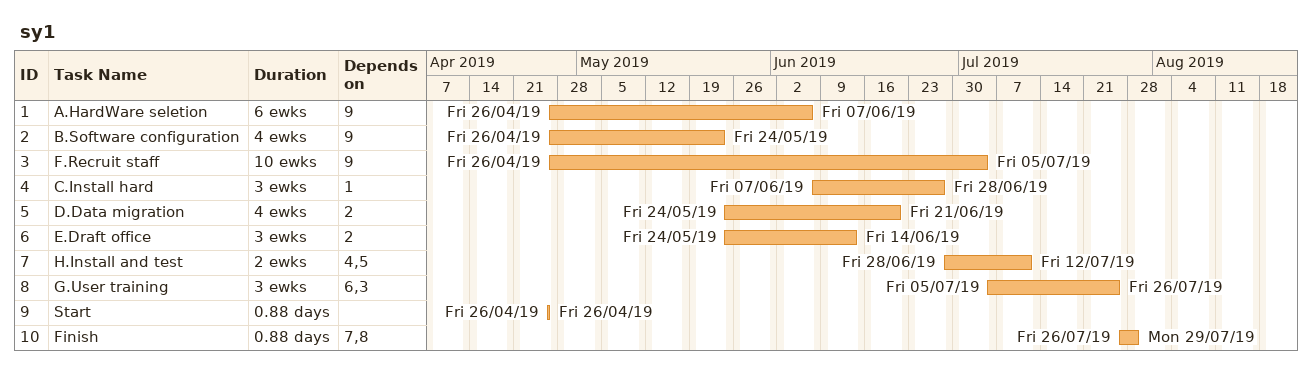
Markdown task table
sy1

| ID | Task | Duration | Start | Finish | Predecessors |
|---|---|---|---|---|---|
| 1 | A.HardWare seletion | 6ew | 2019-04-26 | 2019-06-07 | 9 |
| 2 | B.Software configuration | 4ew | 2019-04-26 | 2019-05-24 | 9 |
| 3 | F.Recruit staff | 10ew | 2019-04-26 | 2019-07-05 | 9 |
| 4 | C.Install hard | 3ew | 2019-06-07 | 2019-06-28 | 1 |
| 5 | D.Data migration | 4ew | 2019-05-24 | 2019-06-21 | 2 |
| 6 | E.Draft office | 3ew | 2019-05-24 | 2019-06-14 | 2 |
| 7 | H.Install and test | 2ew | 2019-06-28 | 2019-07-12 | 4, 5 |
| 8 | G.User training | 3ew | 2019-07-05 | 2019-07-26 | 6, 3 |
| 9 | Start | 0.88d | 2019-04-26 | 2019-04-26 |  |
| 10 | Finish | 0.88d | 2019-07-26 | 2019-07-29 | 7, 8 |
